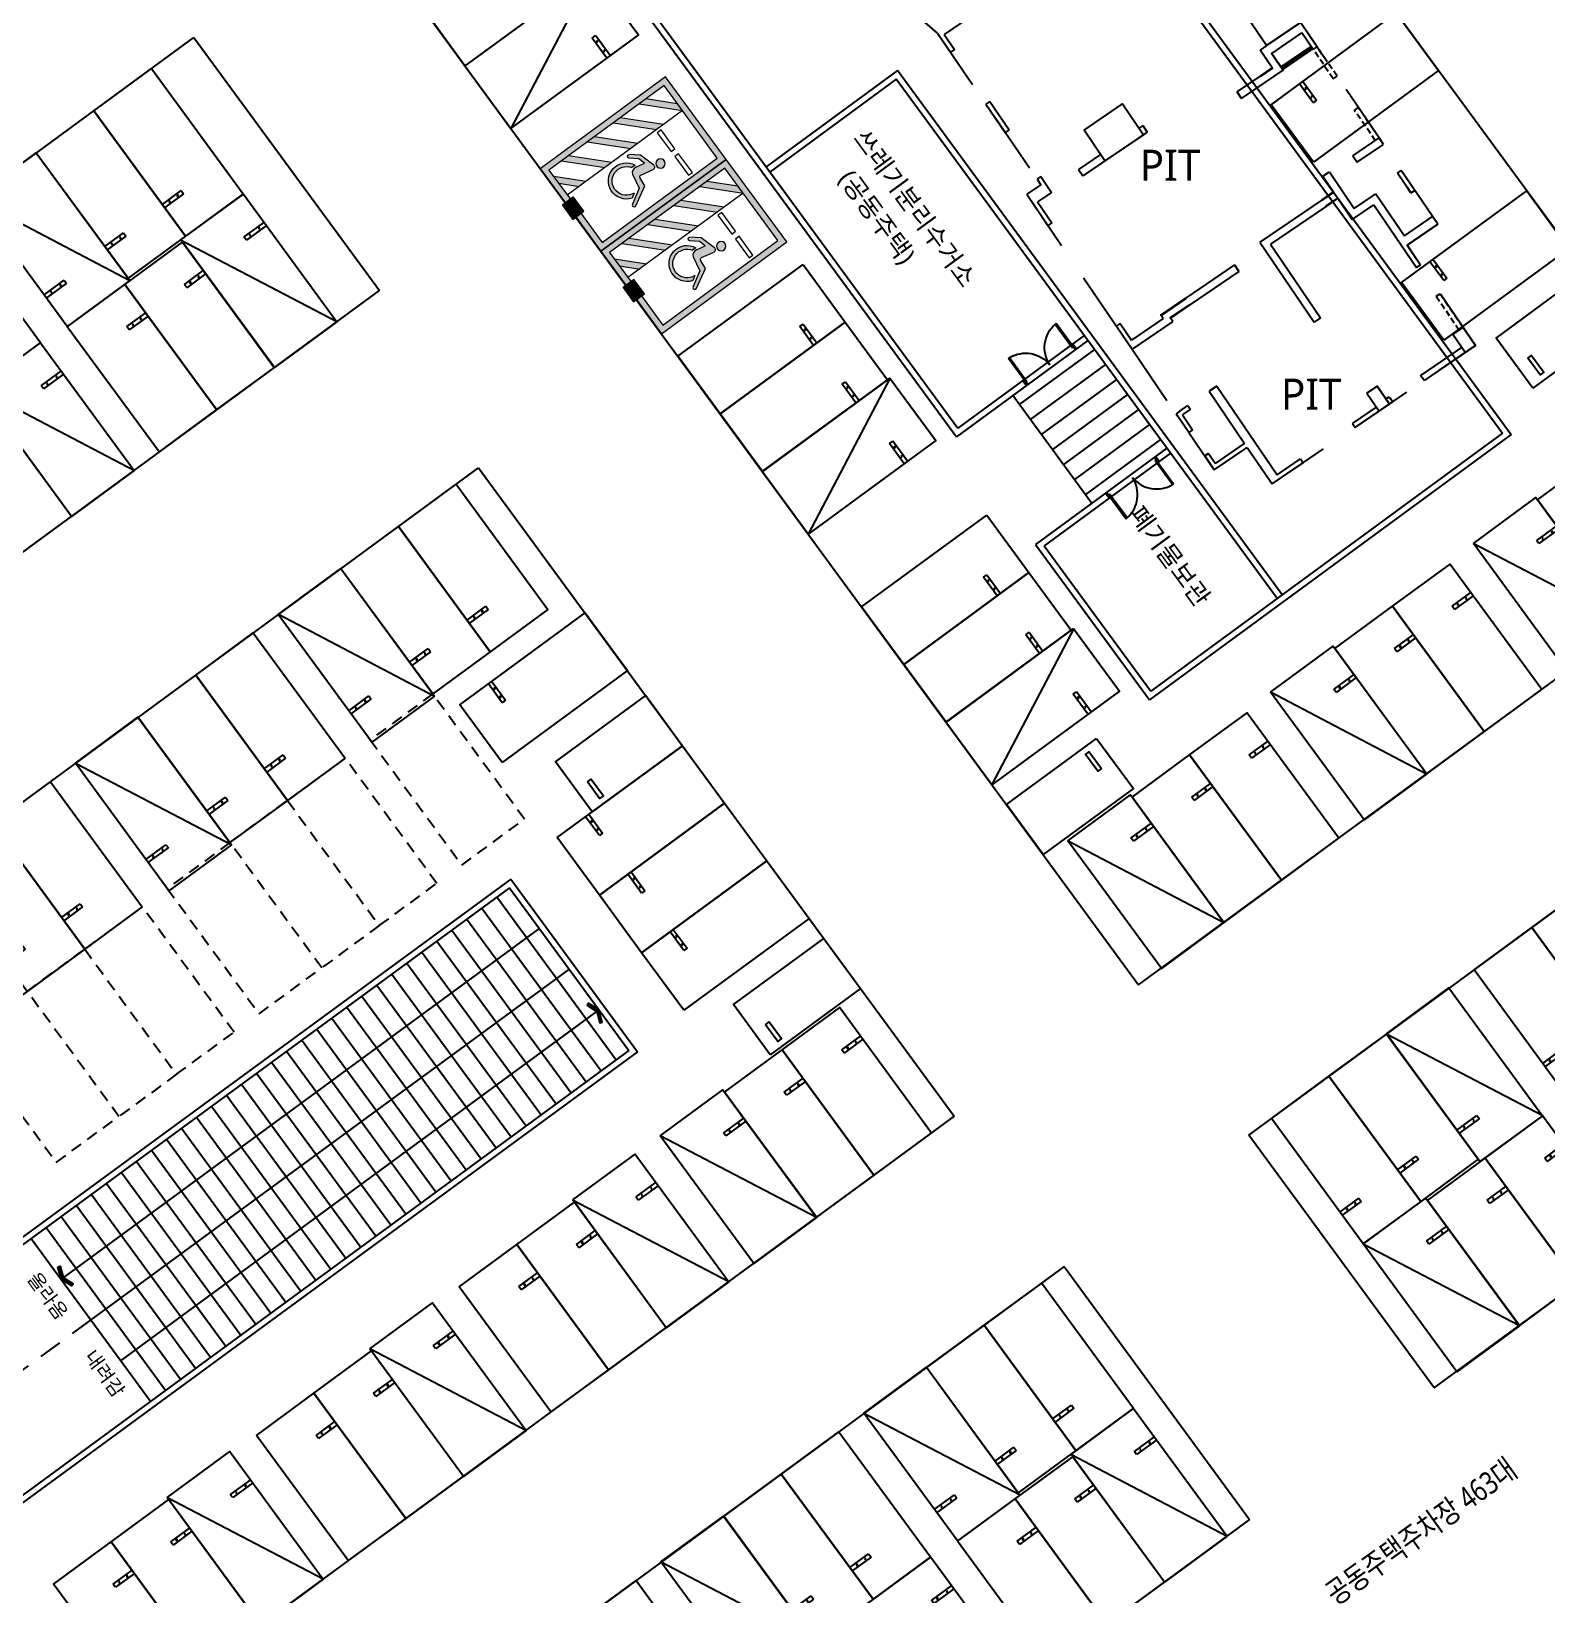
# Model space of a CAD drawing. Header units: millimetres. Extents: x 75184266 to 76346726, y -35850126 to -33679385.
# Drawn here: x 75352975 to 75401790, y -34579597 to -34529242 of the extents above; entities that cross this region are included whole.
import ezdxf
from ezdxf.enums import TextEntityAlignment as Align

# ---------------------------------------------------------------- set-up
doc = ezdxf.new("R2010")
doc.units = ezdxf.units.MM
doc.header["$LTSCALE"] = 50
doc.header["$MEASUREMENT"] = 0
for name, pattern in [('HIDDEN2', [0.1875, 0.125, -0.0625]), ('XR-지하3층$0$-HID', [2.5, 1.5, -1]), ('XR-지하3층$0$H', [1.3, 0.8, -0.5]), ('XR-지하3층$0$HD', [2.5, 1.5, -1]), ('XR-지하3층$0$HIDDEN2', [0.1875, 0.125, -0.0625])]:
    doc.linetypes.add(name, pattern=pattern)
doc.layers.get('0').update_dxf_attribs({"linetype": 'CONTINUOUS'})
for name, color, linetype in [('XR-지하3층$0$1HIDDEN2', 1, 'XR-지하3층$0$HIDDEN2'), ('XR-지하3층$0$5', 5, 'CONTINUOUS'), ('XR-지하3층$0$a-door', 6, 'CONTINUOUS'), ('XR-지하3층$0$A-주차', 9, 'CONTINUOUS'), ('XR-지하3층$0$hat', 8, 'CONTINUOUS'), ('XR-지하3층$0$일반주차', 8, 'CONTINUOUS'), ('XR-지하3층$0$장애인', 11, 'CONTINUOUS'), ('XR-지하3층$0$확장형주차', 8, 'CONTINUOUS')]:
    doc.layers.add(name, color=color, linetype=linetype)
doc.layers.add('건축', color=8, linetype='CONTINUOUS', plot=False)
doc.styles.add('XR-지하3층$0$맑은고딕', font='')
doc.styles.add('XR-지하3층$0$울릉도m', font='')
doc.styles.add('XR-지하3층$0$유형1', font='')
doc.styles.get('XR-지하3층$0$맑은고딕').set_extended_font_data('Malgun Gothic')
doc.styles.get('XR-지하3층$0$울릉도m').set_extended_font_data('Malgun Gothic')
doc.styles.get('XR-지하3층$0$유형1').set_extended_font_data('Malgun Gothic')

# ---------------------------------------------------------------- blocks, each defined once
blk = doc.blocks.new('XR-지하3층$0$확장형 주차')
at = {"layer": 'XR-지하3층$0$확장형주차', "color": 7}
for p, q in [((0, 3965), (800, 3965)), ((0, 3835), (800, 3835)), ((800, 3835), (800, 3965))]:
    blk.add_line(p, q, dxfattribs=at)
blk.add_lwpolyline([(2500, 5100), (0, 0)], dxfattribs=at)
blk.add_lwpolyline([(2500, 5091), (0, 5091), (0, -9), (2500, -9)], close=True, dxfattribs=at)
for centre in [(238, 3900), (613, 3900)]:
    blk.add_circle(centre, 17.5, dxfattribs=at)
blk = doc.blocks.new('XR-지하3층$0$일반형 주차')
at = {"layer": 'XR-지하3층$0$일반주차'}
for p, q in [((750, 3865), (0, 3865)), ((0, 3735), (750, 3735)), ((750, 3735), (750, 3865))]:
    blk.add_line(p, q, dxfattribs=at)
blk.add_lwpolyline([(2300, 5000), (0, 5000), (0, 0), (2300, 0)], close=True, dxfattribs=at)
for centre in [(238, 3800), (563, 3800)]:
    blk.add_circle(centre, 17.5, dxfattribs=at)
blk = doc.blocks.new('XR-지하3층$0$ARROWX')
blk.add_lwpolyline([(-0.2, -0.5), (-0.293, -0.463), (-0.108, 0), (-0.293, 0.463), (-0.2, 0.5), (0, 0)], close=True)
for points in [[(-0.2, 0.5), (-0.293, 0.463), (0, 0), (-0.108, 0)], [(0, 0), (-0.108, 0), (-0.2, -0.5), (-0.293, -0.463)]]:
    blk.add_solid(points)
blk = doc.blocks.new('XR-지하3층$0$A$C73B52ADF')
at = {"layer": 'XR-지하3층$0$A-주차', "elevation": 0}
for points in [[(-2038, 2466), (-38, 2466), (-38, -1134), (-2038, -1134)], [(-1166, 2021), (-1166, 1871), (-1832, 1871), (-1832, 2021)]]:
    blk.add_lwpolyline(points, close=True, dxfattribs=at)
blk = doc.blocks.new('XR-지하3층$0$A$C5E3F3FAC')
at = {"layer": 'XR-지하3층$0$a-door'}
for p, q in [((90, 950), (50, 950)), ((50, 950), (50, 0)), ((90, 0), (90, 950)), ((1910, 950), (1950, 950)), ((1910, 0), (1910, 950)), ((1950, 950), (1950, 0)), ((50, 0), (90, 0)), ((1950, 0), (1910, 0))]:
    blk.add_line(p, q, dxfattribs=at)
at = {"layer": 'XR-지하3층$0$a-door', "color": 6}
for points in [[(0, 850), (0, 1050), (50, 1050), (50, 850)], [(2000, 850), (2000, 1050), (1950, 1050), (1950, 850)]]:
    blk.add_lwpolyline(points, close=True, dxfattribs=at)
at = {"layer": 'XR-지하3층$0$a-door', "color": 7}
for centre, start, end in [((-2, 999), 275.2502, 357.2138), ((2002, 999), 182.7862, 264.7498)]:
    blk.add_arc(centre, 1003, start, end, dxfattribs=at)
blk = doc.blocks.new('XR-지하3층$0$장애인 주차')
at = {"layer": 'XR-지하3층$0$5', "ltscale": 4}
h = blk.add_hatch(color=7, dxfattribs=at)
h.dxf.hatch_style = 1
h.paths.add_polyline_path([(3842, -695), (4402, -695), (4402, -1115), (3842, -1115)])
h.paths.add_polyline_path([(3892, -1065), (4352, -1065), (4352, -745), (3892, -745)], flags=16)
h.paths.add_polyline_path([(3982, -990), (3988, -973), (4011, -981), (4046, -898), (4136, -898), (4137, -881), (4072, -881), (4072, -863), (4138, -863), (4142, -810, -3.72247), (4161, -797), (4152, -916), (4058, -916), (4021, -1003)], flags=0)
h = blk.add_hatch(color=256, dxfattribs=at)
h.dxf.hatch_style = 1
h.paths.add_polyline_path([(4352, -1065), (4352, -745), (3892, -745), (3892, -1065)])
at = {"layer": 'XR-지하3층$0$hat'}
h = blk.add_hatch(color=7, dxfattribs=at)
edge = h.paths.add_edge_path()
edge.add_line((4161, -797), (4152, -916))
edge.add_line((4152, -916), (4058, -916))
edge.add_line((4058, -916), (4021, -1003))
edge.add_line((4021, -1003), (3982, -990))
edge.add_line((3982, -990), (3988, -973))
edge.add_line((3988, -973), (4011, -981))
edge.add_line((4011, -981), (4046, -898))
edge.add_line((4046, -898), (4136, -898))
edge.add_line((4136, -898), (4137, -881))
edge.add_line((4137, -881), (4072, -881))
edge.add_line((4072, -881), (4072, -863))
edge.add_line((4072, -863), (4138, -863))
edge.add_line((4138, -863), (4142, -810))
edge.add_arc((4140, -787), 22.8, -24.8827, 274.9698, ccw=False)
edge = h.paths.add_edge_path()
edge.add_line((4048, -981), (4058, -958))
edge.add_arc((4127, -942), 71.5, 192.8781, 416.1688)
edge.add_line((4167, -882), (4169, -863))
edge.add_arc((4127, -942), 89.2, 206.535, 422.4866, ccw=False)
at = {"layer": 'XR-지하3층$0$장애인', "lineweight": 5, "true_color": 0xffffff}
blk.add_hatch(color=7, dxfattribs=at).paths.add_polyline_path([(2472, 3995), (2472, -1005), (3842, -1005), (3842, -805), (2672, -805), (2672, 3795), (5572, 3795), (5572, -805), (4402, -805), (4402, -1005), (5772, -1005), (5772, 3995)])
h = blk.add_hatch(color=7, dxfattribs=at)
h.paths.add_polyline_path([(5572, 2795), (5572, 3078), (4855, 3795), (4572, 3795)])
h.paths.add_polyline_path([(4572, 3045), (4572, 2762), (5572, 1762), (5572, 2045)])
h.paths.add_polyline_path([(4572, 2012), (4572, 1729), (5572, 729), (5572, 1012)])
h.paths.add_polyline_path([(5572, -304), (5572, -21), (4572, 979), (4572, 696)])
h.paths.add_polyline_path([(4572, -54), (4572, -336), (5041, -805), (5323, -805)])
h = blk.add_hatch(color=7, dxfattribs=at)
h.paths.add_polyline_path([(3763, 2216, -1), (3463, 2216, -1)])
h.paths.add_polyline_path([(3992, 1503, -0.343093), (3870, 1283), (3381, 1194), (3090, 708, -0.931653), (2987, 770), (3330, 1379), (3639, 1415, 0.446048), (3689, 1485), (3600, 1888, -0.596144), (3699, 2009), (4214, 1851), (4443, 1569, -0.883364), (4355, 1493), (4151, 1741), (3925, 1810)])
h.paths.add_polyline_path([(4053, 1393), (4055, 1528, -1.526545), (3257, 820), (3348, 969, 1.638056)])
at = {"layer": 'XR-지하3층$0$1HIDDEN2', "color": 11}
for points in [[(4161, -797), (4152, -916), (4058, -916), (4021, -1003), (3982, -990), (3988, -973), (4011, -981), (4046, -898), (4136, -898), (4137, -881), (4072, -881), (4072, -863), (4138, -863), (4142, -810)], [(4167, -882), (4169, -863)]]:
    blk.add_lwpolyline(points, dxfattribs=at)
for centre, radius, start, end in [((4127, -942), 89.2, 206.535, 62.4866), ((4127, -942), 71.5, 192.8781, 56.1688), ((4140, -787), 22.8, 335.1173, 274.9698)]:
    blk.add_arc(centre, radius, start, end, dxfattribs=at)
at = {"layer": 'XR-지하3층$0$5', "lineweight": 5}
for p, q in [((4572, 3795), (4572, -805)), ((5572, 2795), (4572, 3795)), ((5572, 3078), (4855, 3795)), ((5572, 2045), (4572, 3045)), ((5572, 1762), (4572, 2762)), ((5572, 1012), (4572, 2012)), ((5572, 729), (4572, 1729)), ((5572, -21), (4572, 979)), ((5572, -304), (4572, 696)), ((5323, -805), (4572, -54)), ((5041, -805), (4572, -336))]:
    blk.add_line(p, q, dxfattribs=at)
at = {"layer": 'XR-지하3층$0$5', "ltscale": 4}
for p, q in [((4165, -1005), (4165, -805)), ((4165, -805), (4165, -905))]:
    blk.add_line(p, q, dxfattribs=at)
at = {"layer": 'XR-지하3층$0$5', "lineweight": 5}
for points in [[(3842, -1005), (2472, -1005), (2472, 3995), (5772, 3995), (5772, -1005), (4402, -1005)], [(3842, -805), (2672, -805), (2672, 3795), (5572, 3795), (5572, -805), (4402, -805)]]:
    blk.add_lwpolyline(points, dxfattribs=at)
at = {"layer": 'XR-지하3층$0$5', "ltscale": 4}
for points in [[(3842, -695), (3842, -1115), (4402, -1115), (4402, -695)], [(3892, -745), (3892, -1065), (4352, -1065), (4352, -745)]]:
    blk.add_lwpolyline(points, close=True, dxfattribs=at)
at = {"layer": 'XR-지하3층$0$장애인', "color": 8, "lineweight": 5}
for p, q in [((3689, 1485), (3600, 1888, 0)), ((3699, 2009, 0), (4214, 1851, 0)), ((3925, 1810, 0), (4151, 1741, 0)), ((4055, 1528), (4053, 1393)), ((4151, 1741, 0), (4355, 1493, 0)), ((4214, 1851, 0), (4443, 1569, 0)), ((3348, 969), (3257, 820))]:
    blk.add_line(p, q, dxfattribs=at)
at = {"layer": 'XR-지하3층$0$장애인', "color": 7, "lineweight": 5}
for points in [[(3523, 2720), (2773, 2720), (2773, 2870), (3523, 2870)], [(4473, 2720), (3723, 2720), (3723, 2870), (4473, 2870)]]:
    blk.add_lwpolyline(points, close=True, dxfattribs=at)
at = {"layer": 'XR-지하3층$0$장애인', "color": 8, "lineweight": 5, "extrusion": (0.976964, 0.213404, 0), "elevation": 4221}
blk.add_lwpolyline([(617, 0), (931, 0)], dxfattribs=at)
at = {"layer": 'XR-지하3층$0$장애인', "color": 8, "lineweight": 5}
for points in [[(3094, 715, -1.000002), (2987, 770), (3330, 1379), (3640, 1415)], [(3992, 1503, -0.343093), (3870, 1283), (3381, 1194), (3094, 715)]]:
    blk.add_lwpolyline(points, format="xyb", dxfattribs=at)
blk.add_circle((3613, 2216), 150, dxfattribs=at)
for centre, radius, start, end in [((3810, 1000), 582, 198.006, 65.0949), ((3682, 1922, 0), 88.4, 79.1143, 202.3185), ((4394, 1537, 0), 58.8, 227.9655, 33.7904), ((3809, 1000), 462, 183.8525, 58.2396), ((3632, 1473), 57.7, 276.2786, 12.4353)]:
    blk.add_arc(centre, radius, start, end, dxfattribs=at)

msp = doc.modelspace()

# ---------------------------------------------------------------- hatches: boundary and pattern name
at = {"layer": '건축', "ltscale": 0.5}
h = msp.add_hatch(dxfattribs=at)
h.set_pattern_fill('ANSI31', color=256, scale=350, angle=-55.75093, style=0)
h.set_pattern_definition([(349.249067693, (60286198.265, 46158672.007), (8.161125973, 42.98207211), [])])
h.paths.add_polyline_path([(75394257.9, -34529813), (75394201.6, -34529730.3), (75393230.3, -34530391.6), (75393286.6, -34530474.3)])

# ---------------------------------------------------------------- linework, layer by layer
at = {"layer": '건축'}
for p, q in [((75349151.9, -34506085.3), (75388645.3, -34559953.7)), ((75408969.2, -34545053.2), (75394837.9, -34525778.3)), ((75385262.8, -34527378.1), (75382378, -34529342.3)), ((75382169.5, -34529302.6), (75381605.3, -34528816.4)), ((75394393.1, -34529745.1), (75393858.5, -34528959.8)), ((75327084.6, -34552264.3), (75358215.2, -34529440.9)), ((75358215.2, -34529440.9), (75364187, -34537586.3)), ((75382169.5, -34529302.6), (75382588.8, -34529918.5)), ((75382378, -34529342.3), (75382712.8, -34529834.1)), ((75382712.8, -34529834.1), (75382588.8, -34529918.5)), ((75392950.5, -34530424.9), (75392556.6, -34529846.2)), ((75394269.1, -34529829.5), (75394393.1, -34529745.1)), ((75383849.7, -34531503.8), (75383725.7, -34531588.3)), ((75383725.7, -34531588.3), (75384347.6, -34532501.6)), ((75383849.7, -34531503.8), (75384471.5, -34532417.2)), ((75384471.5, -34532417.2), (75384347.6, -34532501.6)), ((75388923.9, -34532488.9), (75386849.2, -34533901.5)), ((75388783.2, -34532282.2), (75388659.2, -34532366.7)), ((75388783.2, -34532282.2), (75388923.9, -34532488.9)), ((75396531.7, -34532886.2), (75396391, -34532679.5)), ((75396407.7, -34532970.6), (75396531.7, -34532886.2)), ((75387419.3, -34533210.8), (75386708.5, -34533694.8)), ((75385495.8, -34533921.6), (75385371.8, -34534006.1)), ((75385495.8, -34533921.6), (75385841.9, -34534430)), ((75394580.8, -34533912), (75394924.1, -34534416.3)), ((75394787.4, -34533771.3), (75395592.2, -34534953.4)), ((75397539.1, -34534365.8), (75397105.8, -34533729.3)), ((75385492.8, -34534183.8), (75385038.2, -34534493.3)), ((75385038.2, -34534493.3), (75385724.8, -34535501.8)), ((75385371.8, -34534006.1), (75385492.8, -34534183.8)), ((75385841.9, -34534430), (75385387.3, -34534739.5)), ((75397415.1, -34534450.2), (75397291.3, -34534268.4)), ((75397415.1, -34534450.2), (75397539.1, -34534365.8)), ((75397415.1, -34534450.2), (75397539.1, -34534365.8)), ((75397415.1, -34534450.2), (75397539.1, -34534365.8)), ((75385387.3, -34534739.5), (75385848.8, -34535417.3)), ((75394552.1, -34534669.5), (75392543.5, -34536037.1)), ((75394692.8, -34534876.2), (75392890.8, -34536103.1)), ((75395064.8, -34534622.9), (75395526.3, -34535300.7)), ((75385848.8, -34535417.3), (75385724.8, -34535501.8)), ((75398282, -34535456.9), (75398113.2, -34535208.9)), ((75392543.5, -34536037.1), (75394293.7, -34538607.8)), ((75392890.8, -34536103.1), (75394500.4, -34538467.1)), ((75391735.2, -34536768.9), (75390148.1, -34537849.5)), ((75391875.9, -34536975.6), (75390288.8, -34538056.1)), ((75391735.2, -34536768.9), (75391875.9, -34536975.6)), ((75397723.4, -34536768.7, 0), (75397599.4, -34536853.2, 0)), ((75333056.4, -34560409.7), (75364187, -34537586.3)), ((75389436, -34538491.6), (75388415.1, -34539186.6)), ((75388054.9, -34538657.6), (75387931, -34538742)), ((75387931, -34538742), (75388431.8, -34539477.7)), ((75388054.9, -34538657.6), (75388415.1, -34539186.6)), ((75389742, -34538585.7), (75388431.8, -34539477.7)), ((75399047.4, -34539424.1, 0), (75397724.8, -34540324.5, 0)), ((75399490.6, -34539364.3), (75397837.4, -34540489.8, 0)), ((75392193.6, -34564792), (75425748, -34540191.7)), ((75397837.4, -34540489.8, 0), (75397724.8, -34540324.5, 0)), ((75390912.3, -34540837.5), (75392057.5, -34542519.7)), ((75391160.2, -34540668.7), (75393107.5, -34543528.7)), ((75395996.9, -34540896.1), (75396390.8, -34541474.7)), ((75396327.5, -34540671), (75396721.5, -34541249.6)), ((75390234.4, -34541299), (75390318.9, -34541423)), ((75390234.4, -34541299), (75390318.9, -34541423)), ((75389850.1, -34541560.7, 0), (75389897.9, -34541631, 0)), ((75390058.5, -34541600.3), (75390382.1, -34542075.6)), ((75395529.4, -34541879.8), (75395613.8, -34542003.7)), ((75395529.4, -34541879.8), (75395613.8, -34542003.7)), ((75390382.1, -34542075.6), (75390258.1, -34542160)), ((75390899.9, -34542836.1), (75390775.9, -34542920.5)), ((75390899.9, -34542836.1), (75391119.3, -34543158.4)), ((75392142, -34542643.7), (75392943.9, -34543821.6)), ((75393859.7, -34543016.6), (75393944.1, -34543140.6)), ((75367385.8, -34543300.9), (75382699.6, -34564188.7)), ((75388645.3, -34559953.7), (75408969.2, -34545053.2)), ((75398165.4, -34572937.4), (75431719.8, -34548337.1)), ((75398165.4, -34572937.4), (75392193.6, -34564792)), ((75386247.2, -34569027.6), (75355762.4, -34591377.5)), ((75386247.2, -34569027.6), (75392219, -34577173)), ((75392219, -34577173), (75361734.2, -34599522.9))]:
    msp.add_line(p, q, dxfattribs=at)
at = {"layer": '건축', "ltscale": 0.5}
for p, q in [((75390508.7, -34528742.3, 0), (75400367.9, -34542190.1)), ((75390674.2, -34528629.7, 0), (75400647.5, -34542233.1)), ((75380882.1, -34530504.1), (75376652.4, -34533605.1, 0)), ((75380839, -34530783.6), (75376770.6, -34533766.3, 0)), ((75393103.9, -34547512.8), (75380839, -34530783.6)), ((75393265.2, -34547394.5), (75380882.1, -34530504.1)), ((75387136.9, -34544447.7), (75384592.6, -34540977.4)), ((75369340.1, -34558138.9), (75353936.1, -34569432.3)), ((75370300.9, -34559449.4), (75354896.9, -34570742.8)), ((75371261.7, -34560760), (75355857.7, -34572053.4)), ((75352975.6, -34568121.6), (75356818.3, -34573364.1))]:
    msp.add_line(p, q, dxfattribs=at)
at = {"layer": '건축', "ltscale": 3}
msp.add_line((75392763.2, -34529705.5), (75392763.2, -34529705.5), dxfattribs=at)
msp.add_line((75392763.2, -34529705.5), (75392763.2, -34529705.5), dxfattribs=at)
at = {"layer": '건축', "linetype": 'HIDDEN2', "ltscale": 30}
for p, q in [((75395034.7, -34530687.4), (75394393.1, -34529745.1)), ((75394910.7, -34530771.8), (75395034.7, -34530687.4)), ((75394910.7, -34530771.8), (75395034.7, -34530687.4)), ((75395597.3, -34531780.3), (75395721.3, -34531695.9)), ((75395597.3, -34531780.3), (75395721.3, -34531695.9)), ((75396391, -34532679.5), (75395721.3, -34531695.9)), ((75398229.8, -34537778.9, 0), (75398353.8, -34537694.5, 0)), ((75398229.8, -34537778.9, 0), (75398972.7, -34538870.1, 0)), ((75398353.8, -34537694.5, 0), (75399096.6, -34538785.6))]:
    msp.add_line(p, q, dxfattribs=at)
at = {"layer": '건축', "ltscale": 100}
for p, q in [((75387012.1, -34539203.6), (75382782.4, -34542304.5)), ((75386893.8, -34539042.3), (75382825.5, -34542025)), ((75387219.9, -34539487.1), (75384800.5, -34541260.9)), ((75387574.7, -34539971), (75385155.3, -34541744.8)), ((75387929.4, -34540454.9), (75385510, -34542228.7)), ((75388284.2, -34540938.7), (75385864.8, -34542712.5)), ((75388639, -34541422.6), (75386219.5, -34543196.4)), ((75388993.7, -34541906.5), (75386574.3, -34543680.3)), ((75389348.5, -34542390.4), (75386929.1, -34544164.2)), ((75400647.5, -34542233.1), (75388993.9, -34550776.9)), ((75400367.9, -34542190.1), (75389037, -34550497.4)), ((75389556.3, -34542673.9), (75385326.7, -34545774.9)), ((75389674.6, -34542835.2), (75385606.2, -34545817.9))]:
    msp.add_line(p, q, dxfattribs=at)
at = {"layer": '건축', "ltscale": 1000}
for p, q in [((75368422.8, -34556549.5), (75347791.2, -34571674.5, 0)), ((75368422.7, -34556549.3), (75372502.1, -34562113.5)), ((75368379.3, -34556828.4), (75347909.5, -34571835.8)), ((75367976.4, -34557124.5), (75371818.7, -34562366.5)), ((75368379.7, -34556828.9), (75372222.5, -34562070.5)), ((75367492.5, -34557479.3), (75371334.8, -34562721.3)), ((75367008.6, -34557834), (75370851, -34563076)), ((75366040.8, -34558543.5), (75369883.2, -34563785.5)), ((75366524.7, -34558188.7), (75370367.1, -34563430.8)), ((75365556.9, -34558898.2), (75369399.3, -34564140.3)), ((75364589.1, -34559607.7), (75368431.5, -34564849.8)), ((75365073, -34559253), (75368915.4, -34564495.1)), ((75364105.2, -34559962.5), (75367947.6, -34565204.6)), ((75363137.4, -34560672), (75366979.9, -34565914.1)), ((75363621.3, -34560317.2), (75367463.8, -34565559.3)), ((75362653.5, -34561026.7), (75366496, -34566268.9)), ((75362169.6, -34561381.5), (75366012.1, -34566623.6)), ((75372502.1, -34562113.5), (75351370.7, -34577605.9)), ((75372222.5, -34562070.5), (75351898, -34576971.3)), ((75361201.8, -34562090.9), (75365044.3, -34567333.1)), ((75361685.7, -34561736.2), (75365528.2, -34566978.4)), ((75360717.9, -34562445.7), (75364560.4, -34567687.9)), ((75359750.1, -34563155.2), (75363592.7, -34568397.4)), ((75360234, -34562800.4), (75364076.6, -34568042.7)), ((75359266.2, -34563509.9), (75363108.8, -34568752.2)), ((75358782.3, -34563864.7), (75362624.9, -34569106.9)), ((75357814.6, -34564574.2), (75361657.1, -34569816.5)), ((75358298.5, -34564219.4), (75362141, -34569461.7)), ((75357330.7, -34564928.9), (75361173.2, -34570171.2)), ((75356362.9, -34565638.4), (75360205.5, -34570880.7)), ((75356846.8, -34565283.7), (75360689.4, -34570526)), ((75355879, -34565993.1), (75359721.6, -34571235.5)), ((75354911.2, -34566702.6), (75358753.8, -34571945)), ((75355395.1, -34566347.9), (75359237.7, -34571590.3)), ((75354427.3, -34567057.4), (75358269.9, -34572299.8)), ((75353943.4, -34567412.1), (75357786, -34572654.5)), ((75353459.5, -34567766.9), (75357302.2, -34573009.3))]:
    msp.add_line(p, q, dxfattribs=at)
at = {"layer": '건축', "linetype": 'XR-지하3층$0$HD', "ltscale": 10}
msp.add_line((75354896.9, -34570742.8), (75349843.1, -34574448), dxfattribs=at)
at = {"layer": '건축', "ltscale": 0.5}
for points in [[(75359072.6, -34509964.8), (75382782.4, -34542304.5)], [(75359352.2, -34510007.9), (75382825.5, -34542025)], [(75393230.3, -34530391.6), (75393222.1, -34530397.2), (75392923.8, -34529959.1), (75392932.1, -34529953.5)], [(75392578.5, -34530678.1), (75392584.2, -34530686.4), (75392956.1, -34530433.1), (75392950.5, -34530424.9)], [(75396981.8, -34533813.7), (75397105.8, -34533729.3)], [(75394924.1, -34534416.3), (75394929.7, -34534424.5), (75394557.7, -34534677.8), (75394552.1, -34534669.5)], [(75394692.8, -34534876.2), (75394687.2, -34534867.9), (75395059.1, -34534614.7), (75395064.8, -34534622.9)], [(75397203.9, -34535828), (75398113.2, -34535208.9)], [(75398282, -34535456.9), (75397290.1, -34536132.3)], [(75389368.4, -34538392.4), (75390153.7, -34537857.7), (75390148.1, -34537849.5)], [(75389436, -34538491.6), (75389368.4, -34538392.4)], [(75390288.8, -34538056.1), (75390283.2, -34538047.9), (75389663.2, -34538470), (75389668.8, -34538478.2)], [(75389742, -34538585.7), (75389668.8, -34538478.2)], [(75394500.4, -34538467.1), (75394293.7, -34538607.8)], [(75391160.2, -34540668.7), (75390912.3, -34540837.5)], [(75396390.8, -34541474.7), (75396721.5, -34541249.6), (75396327.5, -34540671), (75395996.9, -34540896.1)], [(75385326.7, -34545774.9), (75388993.9, -34550776.9)], [(75385606.2, -34545817.9), (75389037, -34550497.4)]]:
    msp.add_lwpolyline(points, dxfattribs=at)
at = {"layer": '건축', "linetype": 'XR-지하3층$0$H', "ltscale": 50}
msp.add_lwpolyline([(75377620.5, -34525382.9), (75382169.5, -34529302.6), (75385492.8, -34534183.8), (75385038.2, -34534493.3), (75388431.8, -34539477.7), (75391079.8, -34543366.8), (75392142, -34542643.7), (75392943.9, -34543821.6), (75399490.6, -34539364.3), (75397290.1, -34536132.3), (75398282, -34535456.9), (75393858.5, -34528959.8), (75392763.2, -34529705.5), (75391601, -34527998.6)], dxfattribs=at)
at = {"layer": '건축'}
for points in [[(75392763.2, -34529705.5), (75393858.5, -34528959.8)], [(75392932.1, -34529953.5), (75393903.3, -34529292.2)], [(75394269.1, -34529829.5), (75393903.3, -34529292.2)], [(75392763.2, -34529705.5), (75392763.2, -34529705.5), (75392556.6, -34529846.2)], [(75391958.8, -34531402.5), (75393297.9, -34530490.8), (75393230.3, -34530391.6)], [(75391818.1, -34531195.9), (75392578.5, -34530678.1)], [(75391958.8, -34531402.5), (75391818.1, -34531195.9)], [(75395547.9, -34533253.6), (75396391, -34532679.5)], [(75395688.6, -34533460.2), (75396407.7, -34532970.6)], [(75395547.9, -34533253.6), (75395688.6, -34533460.2)], [(75386708.5, -34533694.8), (75386849.2, -34533901.5)], [(75394580.8, -34533912), (75394787.4, -34533771.3)], [(75397415.1, -34534450.2), (75396981.8, -34533813.7)], [(75395592.2, -34534953.4), (75396286.6, -34534480.6)], [(75396286.6, -34534480.6), (75397203.9, -34535828)], [(75395526.3, -34535300.7), (75396220.6, -34534828)], [(75396220.6, -34534828), (75397599.4, -34536853.2)], [(75397290.1, -34536132.3), (75397723.4, -34536768.7)], [(75395996.9, -34540896.1), (75396327.5, -34540671)], [(75396608.9, -34541084.3), (75396716.4, -34541011.1)], [(75389974.1, -34541476.3), (75390234.4, -34541299)], [(75390058.5, -34541600.3), (75390318.9, -34541423)], [(75395529.4, -34541879.8), (75396306.4, -34541350.7)], [(75395613.8, -34542003.7), (75396828.9, -34541176.4)], [(75390258.1, -34542160), (75389897.9, -34541631)], [(75395529.4, -34541879.8), (75395613.8, -34542003.7)], [(75395529.4, -34541879.8), (75395613.8, -34542003.7)], [(75391119.3, -34543158.4), (75392057.5, -34542519.7)], [(75391079.8, -34543366.8), (75390775.9, -34542920.5)], [(75391079.8, -34543366.8), (75392142, -34542643.7)], [(75393107.5, -34543528.7), (75393859.7, -34543016.6)], [(75393859.7, -34543016.6), (75393944.1, -34543140.6)], [(75393859.7, -34543016.6), (75393944.1, -34543140.6)], [(75331657.9, -34569494.7), (75367385.8, -34543300.9)], [(75392943.9, -34543821.6), (75393944.1, -34543140.6)]]:
    msp.add_lwpolyline(points, dxfattribs=at)
for points in [[(75392923.8, -34529959.1), (75392932.1, -34529953.5), (75393230.3, -34530391.6), (75393222.1, -34530397.2)], [(75392584.2, -34530686.4), (75392578.5, -34530678.1), (75392950.5, -34530424.9), (75392956.1, -34530433.1)], [(75387560, -34533417.5), (75386884.7, -34532425.5), (75388124.6, -34531581.4), (75388799.9, -34532573.3)], [(75394924.1, -34534416.3), (75394929.7, -34534424.5), (75394557.7, -34534677.8), (75394552.1, -34534669.5)], [(75395059.1, -34534614.7), (75395064.8, -34534622.9), (75394692.8, -34534876.2), (75394687.2, -34534867.9)], [(75389368.4, -34538392.4), (75389362.8, -34538384.1), (75390148.1, -34537849.5), (75390153.7, -34537857.7)], [(75389668.8, -34538478.2), (75389663.2, -34538470), (75390283.2, -34538047.9), (75390288.8, -34538056.1)]]:
    msp.add_lwpolyline(points, close=True, dxfattribs=at)
at = {"layer": '건축', "ltscale": 3}
for points in [[(75393230.3, -34530391.6), (75394201.6, -34529730.3)], [(75393286.6, -34530474.3), (75394257.9, -34529813)]]:
    msp.add_lwpolyline(points, dxfattribs=at)
at = {"layer": '건축', "linetype": 'HIDDEN2', "ltscale": 30}
for points in [[(75394910.7, -34530771.8), (75394269.1, -34529829.5)], [(75396267, -34532763.9), (75395597.3, -34531780.3)]]:
    msp.add_lwpolyline(points, dxfattribs=at)
at = {"layer": '건축', "elevation": 0}
for points in [[(75397599.4, -34536853.2), (75397723.4, -34536768.7)], [(75396716.4, -34541011.1), (75396828.9, -34541176.4)], [(75389974.1, -34541476.3), (75389850.1, -34541560.7)], [(75396744.5, -34541052.5), (75396828.9, -34541176.4)], [(75396744.5, -34541052.5), (75396828.9, -34541176.4)]]:
    msp.add_lwpolyline(points, dxfattribs=at)
at = {"layer": '건축', "linetype": 'HIDDEN2', "ltscale": 30, "elevation": 0}
msp.add_lwpolyline([(75398229.8, -34537778.9), (75398353.8, -34537694.5)], dxfattribs=at)
at = {"layer": '건축', "ltscale": 0.5}
msp.add_lwpolyline([(75399096.6, -34538785.6), (75399490.6, -34539364.3), (75399160, -34539589.4), (75398766, -34539010.8)], close=True, dxfattribs=at)
at = {"layer": '건축', "linetype": 'XR-지하3층$0$-HID', "ltscale": 5, "elevation": 0}
for points in [[(75365906.5, -34550585.2), (75363890.2, -34552063.5), (75366846.5, -34556095.8), (75368862.8, -34554617.6)], [(75363083.8, -34552654.7), (75361228.9, -34554014.6), (75364185.2, -34558047), (75366040.1, -34556687.1)], [(75359374, -34555374.5), (75361228.9, -34554014.6), (75364185.2, -34558047), (75362330.3, -34559406.9)], [(75359374, -34555374.5), (75357357.8, -34556852.7), (75360314.1, -34560885.1), (75362330.3, -34559406.9)], [(75356551.3, -34557443.9), (75354696.4, -34558803.9), (75357652.8, -34562836.2), (75359507.7, -34561476.3)], [(75352841.6, -34560163.8), (75354696.4, -34558803.9), (75357652.8, -34562836.2), (75355797.9, -34564196.1)], [(75352841.6, -34560163.8), (75350825.3, -34561642), (75353781.6, -34565674.3), (75355797.9, -34564196.1)]]:
    msp.add_lwpolyline(points, close=True, dxfattribs=at)
at = {"layer": '건축', "elevation": 0}
msp.add_lwpolyline([(75382699.6, -34564188.7), (75353827.8, -34585356.1, -0.4142136), (75351032.3, -34584925.7), (75350045.7, -34583579.9)], format="xyb", dxfattribs=at)

# ---------------------------------------------------------------- block references
at = {"layer": '건축', "xscale": -1}
for name, p, rotation in [('XR-지하3층$0$일반형 주차', (75366945.9, -34530356), 306.2469333594607), ('XR-지하3층$0$확장형 주차', (75368424, -34532372.2), 306.2469333594607), ('XR-지하3층$0$일반형 주차', (75396944.6, -34528651.9), 126.2469343039791), ('XR-지하3층$0$일반형 주차', (75354990, -34531805.4), 216.2469333634046), ('XR-지하3층$0$장애인 주차', (75373598, -34537725.1), 306.3072919007097), ('XR-지하3층$0$일반형 주차', (75353135.1, -34533165.4), 216.2469333634046), ('XR-지하3층$0$확장형 주차', (75351118.9, -34534643.5), 216.2469333634046), ('XR-지하3층$0$장애인 주차', (75375552, -34540384.4), 306.3072919007097), ('XR-지하3층$0$확장형 주차', (75362816.7, -34538590.9), 36.24693336340453), ('XR-지하3층$0$일반형 주차', (75401145.6, -34534381.9), 126.2469343039791), ('XR-지하3층$0$일반형 주차', (75348457.5, -34536594.7), 216.2469333634046), ('XR-지하3층$0$일반형 주차', (75360800.5, -34540069.1), 36.24693336340453), ('XR-지하3층$0$일반형 주차', (75375164.5, -34541566), 306.2469333594607), ('XR-지하3층$0$일반형 주차', (75358945.6, -34541429), 36.24693336340453), ('XR-지하3층$0$일반형 주차', (75376524.4, -34543420.9), 306.2469333594607), ('XR-지하3층$0$A$C5E3F3FAC', (75384414.1, -34539806.4), 216.2469333634046), ('XR-지하3층$0$확장형 주차', (75356284.2, -34543380.2), 36.24693336340453), ('XR-지하3층$0$확장형 주차', (75378002.6, -34545437.1), 306.2469333594607), ('XR-지하3층$0$일반형 주차', (75354268, -34544858.4), 36.24693336340453), ('XR-지하3층$0$일반형 주차', (75406307.9, -34547004.4), 36.24693490030937), ('XR-지하3층$0$일반형 주차', (75364805, -34545193), 216.2469333634046), ('XR-지하3층$0$확장형 주차', (75404453, -34548364.3), 36.24693490030937), ('XR-지하3층$0$일반형 주차', (75381080.2, -34549635), 306.2469333594607), ('XR-지하3층$0$일반형 주차', (75362950.1, -34546552.9), 216.2469333634046), ('XR-지하3층$0$확장형 주차', (75360933.9, -34548031), 216.2469333634046), ('XR-지하3층$0$일반형 주차', (75401630.3, -34550433.8), 36.24693490030937), ('XR-지하3층$0$일반형 주차', (75382440.2, -34551489.9), 306.2469333594607), ('XR-지하3층$0$일반형 주차', (75370817.5, -34547976.9), 126.2469333594608), ('XR-지하3층$0$일반형 주차', (75399775.4, -34551793.7), 36.24693490030937), ('XR-지하3층$0$확장형 주차', (75383918.3, -34553506.1), 306.2469343039791), ('XR-지하3층$0$일반형 주차', (75358272.6, -34549982.2), 216.2469333634046), ('XR-지하3층$0$확장형 주차', (75397920.5, -34553153.6), 36.24693490030937), ('XR-지하3층$0$일반형 주차', (75356417.7, -34551342.1), 216.2469333634046), ('XR-지하3층$0$확장형 주차', (75354401.5, -34552820.3), 216.2469333634046), ('XR-지하3층$0$일반형 주차', (75395097.9, -34555223), 36.24693490030937), ('XR-지하3층$0$일반형 주차', (75373948.9, -34552252.9), 126.2469333594608), ('XR-지하3층$0$일반형 주차', (75393243, -34556582.9), 36.24693490030937), ('XR-지하3층$0$일반형 주차', (75351740.1, -34554771.5), 216.2469333634046), ('XR-지하3층$0$일반형 주차', (75375308.8, -34554107.8), 126.2469333594608), ('XR-지하3층$0$확장형 주차', (75391388.1, -34557942.8), 36.24693490030937), ('XR-지하3층$0$일반형 주차', (75349885.2, -34556131.4), 216.2469333634046), ('XR-지하3층$0$일반형 주차', (75376668.7, -34555962.7), 126.2469333594608), ('XR-지하3층$0$일반형 주차', (75401306.8, -34558110.7), 216.2469349003094), ('XR-지하3층$0$일반형 주차', (75399451.9, -34559470.6), 216.2469349003094), ('XR-지하3층$0$확장형 주차', (75396629.3, -34561540), 216.2469349003094), ('XR-지하3층$0$일반형 주차', (75381973.8, -34564720.9), 36.24693336340453), ('XR-지하3층$0$일반형 주차', (75394774.4, -34562900), 216.2469349003094), ('XR-지하3층$0$일반형 주차', (75380118.9, -34566080.8), 36.24693336340453), ('XR-지하3층$0$일반형 주차', (75392919.5, -34564259.9), 216.2469349003094), ('XR-지하3층$0$확장형 주차', (75378264, -34567440.7), 36.24693336340453), ('XR-지하3층$0$일반형 주차', (75404617.2, -34568207.3), 36.24693490030937), ('XR-지하3층$0$확장형 주차', (75375441.4, -34569510.1), 36.24693336340453), ('XR-지하3층$0$일반형 주차', (75402762.3, -34569567.2), 36.24693490030937), ('XR-지하3층$0$일반형 주차', (75373425.2, -34570988.3), 36.24693336340453), ('XR-지하3층$0$확장형 주차', (75400907.5, -34570927.1), 36.24693490030937), ('XR-지하3층$0$일반형 주차', (75371570.3, -34572348.2), 36.24693336340453), ('XR-지하3층$0$일반형 주차', (75383666.5, -34570919.7), 216.2469333634046), ('XR-지하3층$0$확장형 주차', (75368908.9, -34574299.4), 36.24693336340453), ('XR-지하3층$0$일반형 주차', (75381811.6, -34572279.6), 216.2469333634046), ('XR-지하3층$0$일반형 주차', (75366892.7, -34575777.6), 36.24693336340453), ('XR-지하3층$0$확장형 주차', (75379795.4, -34573757.7), 216.2469333634046), ('XR-지하3층$0$일반형 주차', (75365037.8, -34577137.5), 36.24693336340453), ('XR-지하3층$0$확장형 주차', (75391493.2, -34577705.2), 36.24693336340453), ('XR-지하3층$0$일반형 주차', (75377134.1, -34575708.9), 216.2469333634046), ('XR-지하3층$0$확장형 주차', (75362376.4, -34579088.7), 36.24693336340453), ('XR-지하3층$0$일반형 주차', (75389477, -34579183.3), 36.24693336340453), ('XR-지하3층$0$일반형 주차', (75375279.2, -34577068.8), 216.2469333634046), ('XR-지하3층$0$일반형 주차', (75360360.2, -34580566.8), 36.24693336340453), ('XR-지하3층$0$일반형 주차', (75387622.1, -34580543.2), 36.24693336340453), ('XR-지하3층$0$확장형 주차', (75373263, -34578547), 216.2469333634046), ('XR-지하3층$0$일반형 주차', (75358505.4, -34581926.7), 36.24693336340453), ('XR-지하3층$0$확장형 주차', (75384960.7, -34582494.4), 36.24693336340453), ('XR-지하3층$0$일반형 주차', (75370601.6, -34580498.2), 216.2469333634046)]:
    msp.add_blockref(name, p, dxfattribs=dict(at, rotation=rotation))
at = {"layer": '건축'}
for name, p, rotation in [('XR-지하3층$0$A$C73B52ADF', (75402122.6, -34537633, 0), 126.2469333594607), ('XR-지하3층$0$A$C5E3F3FAC', (75388200, -34544970.3), 36.24693336340456), ('XR-지하3층$0$A$C73B52ADF', (75371829.2, -34551280.3, 0), 126.2469333594607), ('XR-지하3층$0$A$C73B52ADF', (75386507.8, -34555119.6, 0), 306.2469333594607), ('XR-지하3층$0$A$C73B52ADF', (75377564.4, -34559103, 0), 126.2469333594607)]:
    msp.add_blockref(name, p, dxfattribs=dict(at, rotation=rotation))
for p, xscale, yscale, zscale, rotation in [((75371261.7, -34560759.9), -755.9999999942621, 756, 756.0000000000008, 216.2172114210587), ((75353936.1, -34569432.3), 756.0000000004484, 756.0000000004484, 756.0000000004484, 216.2651400810387)]:
    msp.add_blockref('XR-지하3층$0$ARROWX', p, dxfattribs=dict(at, xscale=xscale, yscale=yscale, zscale=zscale, rotation=rotation))

# ---------------------------------------------------------------- texts
at = {"layer": '건축', "style": 'XR-지하3층$0$맑은고딕'}
for s, p in [('쓰레기분리수거소', (75381442.1, -34534940.9)), ('(공동주택)', (75380221.2, -34535224.1)), ('폐기물보관', (75389652.7, -34546140.1))]:
    msp.add_text(s, height=600, rotation=306.24693, dxfattribs=at).set_placement(p, align=Align.MIDDLE_CENTER)
for p in [(75389654.3, -34533557.2), (75394204.5, -34540927.5)]:
    msp.add_text('PIT', height=1000, dxfattribs=at).set_placement(p, align=Align.MIDDLE_CENTER)
at = {"layer": '건축', "style": 'XR-지하3층$0$유형1', "text_generation_flag": 6}
for s, p in [('올라옴', (75353218.8, -34570181.7, -22527.2)), ('내려감', (75355052.6, -34572682, -22527.2))]:
    msp.add_text(s, height=450, rotation=126.26514, dxfattribs=at).set_placement(p, align=Align.BOTTOM_CENTER)
at = {"layer": '건축', "style": 'XR-지하3층$0$울릉도m', "width": 0.8}
msp.add_text('공동주택주차장 463대', height=720, rotation=35.63823, dxfattribs=at).set_placement((75394996.8, -34579957.8))

doc.saveas('drawing.dxf')
